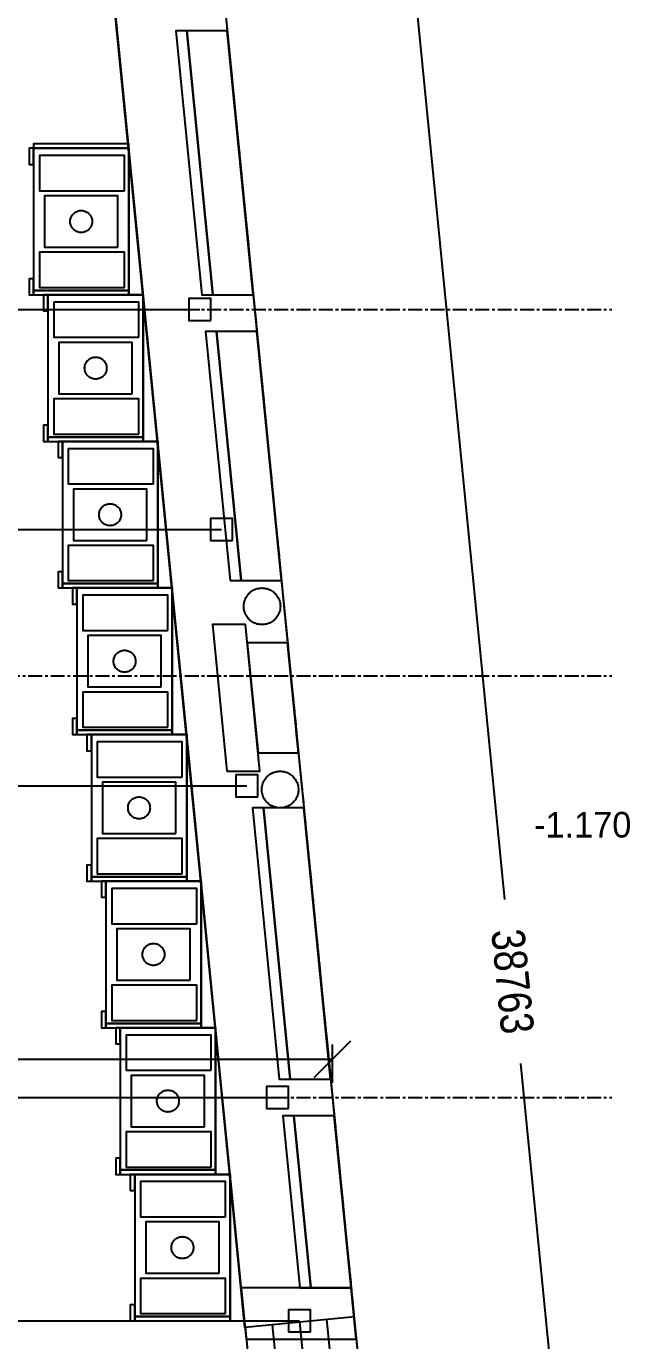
# Model space of a CAD drawing. Header units: millimetres. Extents: x -74219 to 26724, y -11313 to 45223.
# Drawn here: x 7513 to 15960, y 18030 to 35964 of the extents above; entities that cross this region are included whole.
import ezdxf

# ---------------------------------------------------------------- set-up
doc = ezdxf.new("R2010")
doc.units = ezdxf.units.MM
doc.linetypes.add('CENTER', pattern=[5.08, 3.175, -0.635, 0.635, -0.635])
doc.linetypes.add('DASHDOT', pattern=[3.556, 2.54, -0.508, 0, -0.508])
for name, color, linetype in [('SMK-DIMS', 7, 'CONTINUOUS'), ('SMK-EXIST', 30, 'CONTINUOUS'), ('SMK-GRID', 8, 'CENTER'), ('SMK-LEVEL', 7, 'CONTINUOUS'), ('SMK-LOT', 1, 'DASHDOT'), ('SMK-R12-FURN', 7, 'Continuous'), ('SMK-R12-PLANT', 3, 'Continuous'), ('SMK-R12-ROOF', 34, 'Continuous'), ('SMK-R12-STREET', 6, 'Continuous'), ('SMK-STEPS', 30, 'CONTINUOUS'), ('SMK-ZONE', 3, 'CONTINUOUS')]:
    doc.layers.add(name, color=color, linetype=linetype)
doc.styles.add('OpenSansCondensed-Light', font='OpenSansCondensed-Light.ttf')
doc.dimstyles.new('SMK200', dxfattribs={"dimtxt": 450, "dimasz": 300, "dimexe": 200, "dimexo": 200, "dimgap": 100, "dimtad": 1, "dimdec": 0, "dimtsz": 250, "dimcen": 2.5, "dimazin": 3, "dimtfac": 1, "dimtmove": 0, "dimatfit": 3})

# ---------------------------------------------------------------- blocks, each defined once
blk = doc.blocks.new('_OBLIQUE')
at = {"color": 0, "linetype": 'BYBLOCK'}
blk.add_line((-0.5, -0.5), (0.5, 0.5), dxfattribs=at)
blk = doc.blocks.new('*D11')
for p, q in [((0, 21550), (0, 22070)), ((11688, 21550), (11688, 22070)), ((0, 21870), (4719, 21870)), ((6969, 21870), (11688, 21870))]:
    blk.add_line(p, q)
at = {"layer": 'Defpoints'}
for p in [(0, 21870), (0, 21350), (11688, 21350)]:
    blk.add_point(p, dxfattribs=at)
at = {"layer": 'SMK-DIMS', "xscale": 500, "yscale": 500}
for p in [(0, 21870), (11688, 21870)]:
    blk.add_blockref('_OBLIQUE', p, dxfattribs=at)
at = {"layer": 'SMK-DIMS', "insert": (5844, 21870), "char_height": 450, "attachment_point": 5, "style": 'OpenSansCondensed-Light'}
blk.add_mtext('11688', dxfattribs=at)
blk = doc.blocks.new('*D14')
for p, q in [((9855, 41985), (12443, 42240)), ((12244, 42220), (14035, 24052)), ((14255, 21813), (16046, 3644)), ((13658, 3409), (16245, 3664))]:
    blk.add_line(p, q)
at = {"layer": 'Defpoints'}
for p in [(12244, 42220), (9656, 41965), (13459, 3389)]:
    blk.add_point(p, dxfattribs=at)
at = {"layer": 'SMK-DIMS', "xscale": 500, "yscale": 500, "rotation": -84.37057896927848}
for p in [(12244, 42220), (16046, 3644)]:
    blk.add_blockref('_OBLIQUE', p, dxfattribs=at)
at = {"layer": 'SMK-DIMS', "insert": (14145, 22932), "char_height": 450, "attachment_point": 5, "rotation": 275.6294, "style": 'OpenSansCondensed-Light'}
blk.add_mtext('38763', dxfattribs=at)

msp = doc.modelspace()

# ---------------------------------------------------------------- linework, layer by layer
at = {"layer": 'SMK-EXIST'}
msp.add_lwpolyline([(11991.6, 18357.5), (10494.1, 18209.8), (8708.1, 36317.6), (8685, 36527.8), (10199.9, 36470.3)], dxfattribs=at)
at = {"layer": 'SMK-GRID', "ltscale": 60}
for p, q in [((-14100, 32100), (15500, 32100)), ((-14100, 27100), (15500, 27100)), ((-14100, 21350), (15500, 21350))]:
    msp.add_line(p, q, dxfattribs=at)
at = {"layer": 'SMK-LOT', "ltscale": 50}
msp.add_lwpolyline([(-74219, 45222.9), (9656.2, 41965.1), (14057.3, -2684.6), (118.1, -6151.6), (-2408.5, -1837), (-5432.8, -1692.1), (-9138.8, -3360.4)], dxfattribs=at)
at = {"layer": 'SMK-R12-FURN'}
for points in [[(7611.7, 34080), (7611.7, 34300), (7551.7, 34300), (7551.7, 34080)], [(8911.7, 34300), (8911.7, 34360), (7611.7, 34360), (7611.7, 34300)], [(8911.7, 32360), (8911.7, 34300), (7611.7, 34300), (7611.7, 32360)], [(8911.7, 32300), (9108.9, 32300), (8911.7, 34300), (8911.7, 34300)], [(8851.7, 33720), (8851.7, 34200), (7691.7, 34200), (7691.7, 33720)], [(8761.7, 32950), (8761.7, 33650), (7761.7, 33650), (7761.7, 32950)], [(8411.7, 33300), (8411.3, 33288.2), (8409.9, 33276.5), (8407.6, 33265), (8404.4, 33253.6), (8400.3, 33242.6), (8395.4, 33231.9), (8389.6, 33221.6), (8383.1, 33211.8), (8375.8, 33202.6), (8367.8, 33193.9), (8359.2, 33185.9), (8349.9, 33178.6), (8340.1, 33172.1), (8329.8, 33166.3), (8319.1, 33161.4), (8308.1, 33157.3), (8296.8, 33154.1), (8285.2, 33151.8), (8273.5, 33150.5), (8261.7, 33150), (8250, 33150.5), (8238.3, 33151.8), (8226.7, 33154.1), (8215.4, 33157.3), (8204.3, 33161.4), (8193.6, 33166.3), (8183.4, 33172.1), (8173.6, 33178.6), (8164.3, 33185.9), (8155.7, 33193.9), (8147.7, 33202.6), (8140.4, 33211.8), (8133.8, 33221.6), (8128.1, 33231.9), (8123.2, 33242.6), (8119.1, 33253.6), (8115.9, 33265), (8113.6, 33276.5), (8112.2, 33288.2), (8111.7, 33300), (8112.2, 33311.8), (8113.6, 33323.5), (8115.9, 33335), (8119.1, 33346.4), (8123.2, 33357.4), (8128.1, 33368.1), (8133.8, 33378.4), (8140.4, 33388.2), (8147.7, 33397.4), (8155.7, 33406.1), (8164.3, 33414.1), (8173.6, 33421.4), (8183.4, 33427.9), (8193.6, 33433.7), (8204.3, 33438.6), (8215.4, 33442.7), (8226.7, 33445.9), (8238.3, 33448.2), (8250, 33449.5), (8261.7, 33450), (8273.5, 33449.5), (8285.2, 33448.2), (8296.8, 33445.9), (8308.1, 33442.7), (8319.1, 33438.6), (8329.8, 33433.7), (8340.1, 33427.9), (8349.9, 33421.4), (8359.2, 33414.1), (8367.8, 33406.1), (8375.8, 33397.4), (8383.1, 33388.2), (8389.6, 33378.4), (8395.4, 33368.1), (8400.3, 33357.4), (8404.4, 33346.4), (8407.6, 33335), (8409.9, 33323.5), (8411.3, 33311.8)], [(8851.7, 32400), (8851.7, 32880), (7691.7, 32880), (7691.7, 32400)], [(7611.7, 32300), (7611.7, 32520), (7551.7, 32520), (7551.7, 32300)], [(8911.7, 32300), (8911.7, 32360), (7611.7, 32360), (7611.7, 32300)], [(7808.9, 32080), (7808.9, 32300), (7748.9, 32300), (7748.9, 32080)], [(9108.9, 30360), (9108.9, 32300), (7808.9, 32300), (7808.9, 30360)], [(9108.9, 30300), (9306, 30300), (9108.9, 32300), (9108.9, 32300)], [(9048.9, 31720), (9048.9, 32200), (7888.9, 32200), (7888.9, 31720)], [(8958.9, 30950), (8958.9, 31650), (7958.9, 31650), (7958.9, 30950)], [(8608.9, 31300), (8608.4, 31288.2), (8607, 31276.5), (8604.7, 31265), (8601.5, 31253.6), (8597.5, 31242.6), (8592.5, 31231.9), (8586.8, 31221.6), (8580.2, 31211.8), (8572.9, 31202.6), (8564.9, 31193.9), (8556.3, 31185.9), (8547.1, 31178.6), (8537.3, 31172.1), (8527, 31166.3), (8516.3, 31161.4), (8505.2, 31157.3), (8493.9, 31154.1), (8482.3, 31151.8), (8470.7, 31150.5), (8458.9, 31150), (8447.1, 31150.5), (8435.4, 31151.8), (8423.9, 31154.1), (8412.5, 31157.3), (8401.5, 31161.4), (8390.8, 31166.3), (8380.5, 31172.1), (8370.7, 31178.6), (8361.5, 31185.9), (8352.8, 31193.9), (8344.8, 31202.6), (8337.5, 31211.8), (8331, 31221.6), (8325.2, 31231.9), (8320.3, 31242.6), (8316.2, 31253.6), (8313, 31265), (8310.7, 31276.5), (8309.3, 31288.2), (8308.9, 31300), (8309.3, 31311.8), (8310.7, 31323.5), (8313, 31335), (8316.2, 31346.4), (8320.3, 31357.4), (8325.2, 31368.1), (8331, 31378.4), (8337.5, 31388.2), (8344.8, 31397.4), (8352.8, 31406.1), (8361.5, 31414.1), (8370.7, 31421.4), (8380.5, 31427.9), (8390.8, 31433.7), (8401.5, 31438.6), (8412.5, 31442.7), (8423.9, 31445.9), (8435.4, 31448.2), (8447.1, 31449.5), (8458.9, 31450), (8470.7, 31449.5), (8482.3, 31448.2), (8493.9, 31445.9), (8505.2, 31442.7), (8516.3, 31438.6), (8527, 31433.7), (8537.3, 31427.9), (8547.1, 31421.4), (8556.3, 31414.1), (8564.9, 31406.1), (8572.9, 31397.4), (8580.2, 31388.2), (8586.8, 31378.4), (8592.5, 31368.1), (8597.5, 31357.4), (8601.5, 31346.4), (8604.7, 31335), (8607, 31323.5), (8608.4, 31311.8)], [(9048.9, 30400), (9048.9, 30880), (7888.9, 30880), (7888.9, 30400)], [(7808.9, 30300), (7808.9, 30520), (7748.9, 30520), (7748.9, 30300)], [(9108.9, 30300), (9108.9, 30360), (7808.9, 30360), (7808.9, 30300)], [(8006, 30080), (8006, 30300), (7946, 30300), (7946, 30080)], [(9306, 28360), (9306, 30300), (8006, 30300), (8006, 28360)], [(9246, 29720), (9246, 30200), (8086, 30200), (8086, 29720)], [(9306, 28300), (9503.2, 28300), (9306, 30300), (9306, 30300)], [(9156, 28950), (9156, 29650), (8156, 29650), (8156, 28950)], [(8806, 29300), (8805.6, 29288.2), (8804.2, 29276.5), (8801.9, 29265), (8798.7, 29253.6), (8794.6, 29242.6), (8789.7, 29231.9), (8783.9, 29221.6), (8777.4, 29211.8), (8770.1, 29202.6), (8762.1, 29193.9), (8753.4, 29185.9), (8744.2, 29178.6), (8734.4, 29172.1), (8724.1, 29166.3), (8713.4, 29161.4), (8702.4, 29157.3), (8691, 29154.1), (8679.5, 29151.8), (8667.8, 29150.5), (8656, 29150), (8644.3, 29150.5), (8632.6, 29151.8), (8621, 29154.1), (8609.7, 29157.3), (8598.6, 29161.4), (8587.9, 29166.3), (8577.6, 29172.1), (8567.9, 29178.6), (8558.6, 29185.9), (8550, 29193.9), (8542, 29202.6), (8534.7, 29211.8), (8528.1, 29221.6), (8522.4, 29231.9), (8517.4, 29242.6), (8513.4, 29253.6), (8510.2, 29265), (8507.9, 29276.5), (8506.5, 29288.2), (8506, 29300), (8506.5, 29311.8), (8507.9, 29323.5), (8510.2, 29335), (8513.4, 29346.4), (8517.4, 29357.4), (8522.4, 29368.1), (8528.1, 29378.4), (8534.7, 29388.2), (8542, 29397.4), (8550, 29406.1), (8558.6, 29414.1), (8567.9, 29421.4), (8577.6, 29427.9), (8587.9, 29433.7), (8598.6, 29438.6), (8609.7, 29442.7), (8621, 29445.9), (8632.6, 29448.2), (8644.3, 29449.5), (8656, 29450), (8667.8, 29449.5), (8679.5, 29448.2), (8691, 29445.9), (8702.4, 29442.7), (8713.4, 29438.6), (8724.1, 29433.7), (8734.4, 29427.9), (8744.2, 29421.4), (8753.4, 29414.1), (8762.1, 29406.1), (8770.1, 29397.4), (8777.4, 29388.2), (8783.9, 29378.4), (8789.7, 29368.1), (8794.6, 29357.4), (8798.7, 29346.4), (8801.9, 29335), (8804.2, 29323.5), (8805.6, 29311.8)], [(9246, 28400), (9246, 28880), (8086, 28880), (8086, 28400)], [(8006, 28300), (8006, 28520), (7946, 28520), (7946, 28300)], [(9306, 28300), (9306, 28360), (8006, 28360), (8006, 28300)], [(8203.2, 28080), (8203.2, 28300), (8143.2, 28300), (8143.2, 28080)], [(9503.2, 26360), (9503.2, 28300), (8203.2, 28300), (8203.2, 26360)], [(9443.2, 27720), (9443.2, 28200), (8283.2, 28200), (8283.2, 27720)], [(9503.2, 26300), (9700.3, 26300), (9503.2, 28300), (9503.2, 28300)], [(9353.2, 26950), (9353.2, 27650), (8353.2, 27650), (8353.2, 26950)], [(9003.2, 27300), (9002.7, 27288.2), (9001.3, 27276.5), (8999, 27265), (8995.8, 27253.6), (8991.7, 27242.6), (8986.8, 27231.9), (8981.1, 27221.6), (8974.5, 27211.8), (8967.2, 27202.6), (8959.2, 27193.9), (8950.6, 27185.9), (8941.3, 27178.6), (8931.5, 27172.1), (8921.3, 27166.3), (8910.6, 27161.4), (8899.5, 27157.3), (8888.2, 27154.1), (8876.6, 27151.8), (8864.9, 27150.5), (8853.2, 27150), (8841.4, 27150.5), (8829.7, 27151.8), (8818.1, 27154.1), (8806.8, 27157.3), (8795.8, 27161.4), (8785.1, 27166.3), (8774.8, 27172.1), (8765, 27178.6), (8755.7, 27185.9), (8747.1, 27193.9), (8739.1, 27202.6), (8731.8, 27211.8), (8725.3, 27221.6), (8719.5, 27231.9), (8714.6, 27242.6), (8710.5, 27253.6), (8707.3, 27265), (8705, 27276.5), (8703.6, 27288.2), (8703.2, 27300), (8703.6, 27311.8), (8705, 27323.5), (8707.3, 27335), (8710.5, 27346.4), (8714.6, 27357.4), (8719.5, 27368.1), (8725.3, 27378.4), (8731.8, 27388.2), (8739.1, 27397.4), (8747.1, 27406.1), (8755.7, 27414.1), (8765, 27421.4), (8774.8, 27427.9), (8785.1, 27433.7), (8795.8, 27438.6), (8806.8, 27442.7), (8818.1, 27445.9), (8829.7, 27448.2), (8841.4, 27449.5), (8853.2, 27450), (8864.9, 27449.5), (8876.6, 27448.2), (8888.2, 27445.9), (8899.5, 27442.7), (8910.6, 27438.6), (8921.3, 27433.7), (8931.5, 27427.9), (8941.3, 27421.4), (8950.6, 27414.1), (8959.2, 27406.1), (8967.2, 27397.4), (8974.5, 27388.2), (8981.1, 27378.4), (8986.8, 27368.1), (8991.7, 27357.4), (8995.8, 27346.4), (8999, 27335), (9001.3, 27323.5), (9002.7, 27311.8)], [(9443.2, 26400), (9443.2, 26880), (8283.2, 26880), (8283.2, 26400)], [(8203.2, 26300), (8203.2, 26520), (8143.2, 26520), (8143.2, 26300)], [(9503.2, 26300), (9503.2, 26360), (8203.2, 26360), (8203.2, 26300)], [(8400.3, 26080), (8400.3, 26300), (8340.3, 26300), (8340.3, 26080)], [(9700.3, 24360), (9700.3, 26300), (8400.3, 26300), (8400.3, 24360)], [(9640.3, 25720), (9640.3, 26200), (8480.3, 26200), (8480.3, 25720)], [(9700.3, 24300), (9897.4, 24300), (9700.3, 26300), (9700.3, 26300)], [(9550.3, 24950), (9550.3, 25650), (8550.3, 25650), (8550.3, 24950)], [(9200.3, 25300), (9199.8, 25288.2), (9198.5, 25276.5), (9196.2, 25265), (9193, 25253.6), (9188.9, 25242.6), (9183.9, 25231.9), (9178.2, 25221.6), (9171.7, 25211.8), (9164.4, 25202.6), (9156.4, 25193.9), (9147.7, 25185.9), (9138.5, 25178.6), (9128.7, 25172.1), (9118.4, 25166.3), (9107.7, 25161.4), (9096.7, 25157.3), (9085.3, 25154.1), (9073.8, 25151.8), (9062.1, 25150.5), (9050.3, 25150), (9038.5, 25150.5), (9026.8, 25151.8), (9015.3, 25154.1), (9003.9, 25157.3), (8992.9, 25161.4), (8982.2, 25166.3), (8971.9, 25172.1), (8962.1, 25178.6), (8952.9, 25185.9), (8944.2, 25193.9), (8936.2, 25202.6), (8928.9, 25211.8), (8922.4, 25221.6), (8916.6, 25231.9), (8911.7, 25242.6), (8907.6, 25253.6), (8904.4, 25265), (8902.1, 25276.5), (8900.8, 25288.2), (8900.3, 25300), (8900.8, 25311.8), (8902.1, 25323.5), (8904.4, 25335), (8907.6, 25346.4), (8911.7, 25357.4), (8916.6, 25368.1), (8922.4, 25378.4), (8928.9, 25388.2), (8936.2, 25397.4), (8944.2, 25406.1), (8952.9, 25414.1), (8962.1, 25421.4), (8971.9, 25427.9), (8982.2, 25433.7), (8992.9, 25438.6), (9003.9, 25442.7), (9015.3, 25445.9), (9026.8, 25448.2), (9038.5, 25449.5), (9050.3, 25450), (9062.1, 25449.5), (9073.8, 25448.2), (9085.3, 25445.9), (9096.7, 25442.7), (9107.7, 25438.6), (9118.4, 25433.7), (9128.7, 25427.9), (9138.5, 25421.4), (9147.7, 25414.1), (9156.4, 25406.1), (9164.4, 25397.4), (9171.7, 25388.2), (9178.2, 25378.4), (9183.9, 25368.1), (9188.9, 25357.4), (9193, 25346.4), (9196.2, 25335), (9198.5, 25323.5), (9199.8, 25311.8)], [(9640.3, 24400), (9640.3, 24880), (8480.3, 24880), (8480.3, 24400)], [(8400.3, 24300), (8400.3, 24520), (8340.3, 24520), (8340.3, 24300)], [(9700.3, 24300), (9700.3, 24360), (8400.3, 24360), (8400.3, 24300)], [(8597.4, 24080), (8597.4, 24300), (8537.4, 24300), (8537.4, 24080)], [(9897.4, 22360), (9897.4, 24300), (8597.4, 24300), (8597.4, 22360)], [(9897.4, 22300), (10094.6, 22300), (9897.4, 24300), (9897.4, 24300)], [(9837.4, 23720), (9837.4, 24200), (8677.4, 24200), (8677.4, 23720)], [(9747.4, 22950), (9747.4, 23650), (8747.4, 23650), (8747.4, 22950)], [(9397.4, 23300), (9397, 23288.2), (9395.6, 23276.5), (9393.3, 23265), (9390.1, 23253.6), (9386, 23242.6), (9381.1, 23231.9), (9375.3, 23221.6), (9368.8, 23211.8), (9361.5, 23202.6), (9353.5, 23193.9), (9344.9, 23185.9), (9335.6, 23178.6), (9325.8, 23172.1), (9315.5, 23166.3), (9304.8, 23161.4), (9293.8, 23157.3), (9282.5, 23154.1), (9270.9, 23151.8), (9259.2, 23150.5), (9247.4, 23150), (9235.7, 23150.5), (9224, 23151.8), (9212.4, 23154.1), (9201.1, 23157.3), (9190, 23161.4), (9179.3, 23166.3), (9169.1, 23172.1), (9159.3, 23178.6), (9150, 23185.9), (9141.4, 23193.9), (9133.4, 23202.6), (9126.1, 23211.8), (9119.5, 23221.6), (9113.8, 23231.9), (9108.9, 23242.6), (9104.8, 23253.6), (9101.6, 23265), (9099.3, 23276.5), (9097.9, 23288.2), (9097.4, 23300), (9097.9, 23311.8), (9099.3, 23323.5), (9101.6, 23335), (9104.8, 23346.4), (9108.9, 23357.4), (9113.8, 23368.1), (9119.5, 23378.4), (9126.1, 23388.2), (9133.4, 23397.4), (9141.4, 23406.1), (9150, 23414.1), (9159.3, 23421.4), (9169.1, 23427.9), (9179.3, 23433.7), (9190, 23438.6), (9201.1, 23442.7), (9212.4, 23445.9), (9224, 23448.2), (9235.7, 23449.5), (9247.4, 23450), (9259.2, 23449.5), (9270.9, 23448.2), (9282.5, 23445.9), (9293.8, 23442.7), (9304.8, 23438.6), (9315.5, 23433.7), (9325.8, 23427.9), (9335.6, 23421.4), (9344.9, 23414.1), (9353.5, 23406.1), (9361.5, 23397.4), (9368.8, 23388.2), (9375.3, 23378.4), (9381.1, 23368.1), (9386, 23357.4), (9390.1, 23346.4), (9393.3, 23335), (9395.6, 23323.5), (9397, 23311.8)], [(9837.4, 22400), (9837.4, 22880), (8677.4, 22880), (8677.4, 22400)], [(8597.4, 22300), (8597.4, 22520), (8537.4, 22520), (8537.4, 22300)], [(9897.4, 22300), (9897.4, 22360), (8597.4, 22360), (8597.4, 22300)], [(8794.6, 22080), (8794.6, 22300), (8734.6, 22300), (8734.6, 22080)], [(10094.6, 20360), (10094.6, 22300), (8794.6, 22300), (8794.6, 20360)], [(10094.6, 20300), (10291.7, 20300), (10094.6, 22300), (10094.6, 22300)], [(10034.6, 21720), (10034.6, 22200), (8874.6, 22200), (8874.6, 21720)], [(9944.6, 20950), (9944.6, 21650), (8944.6, 21650), (8944.6, 20950)], [(9594.6, 21300), (9594.1, 21288.2), (9592.7, 21276.5), (9590.4, 21265), (9587.2, 21253.6), (9583.2, 21242.6), (9578.2, 21231.9), (9572.5, 21221.6), (9565.9, 21211.8), (9558.6, 21202.6), (9550.6, 21193.9), (9542, 21185.9), (9532.7, 21178.6), (9523, 21172.1), (9512.7, 21166.3), (9502, 21161.4), (9490.9, 21157.3), (9479.6, 21154.1), (9468, 21151.8), (9456.3, 21150.5), (9444.6, 21150), (9432.8, 21150.5), (9421.1, 21151.8), (9409.6, 21154.1), (9398.2, 21157.3), (9387.2, 21161.4), (9376.5, 21166.3), (9366.2, 21172.1), (9356.4, 21178.6), (9347.2, 21185.9), (9338.5, 21193.9), (9330.5, 21202.6), (9323.2, 21211.8), (9316.7, 21221.6), (9310.9, 21231.9), (9306, 21242.6), (9301.9, 21253.6), (9298.7, 21265), (9296.4, 21276.5), (9295, 21288.2), (9294.6, 21300), (9295, 21311.8), (9296.4, 21323.5), (9298.7, 21335), (9301.9, 21346.4), (9306, 21357.4), (9310.9, 21368.1), (9316.7, 21378.4), (9323.2, 21388.2), (9330.5, 21397.4), (9338.5, 21406.1), (9347.2, 21414.1), (9356.4, 21421.4), (9366.2, 21427.9), (9376.5, 21433.7), (9387.2, 21438.6), (9398.2, 21442.7), (9409.6, 21445.9), (9421.1, 21448.2), (9432.8, 21449.5), (9444.6, 21450), (9456.3, 21449.5), (9468, 21448.2), (9479.6, 21445.9), (9490.9, 21442.7), (9502, 21438.6), (9512.7, 21433.7), (9523, 21427.9), (9532.7, 21421.4), (9542, 21414.1), (9550.6, 21406.1), (9558.6, 21397.4), (9565.9, 21388.2), (9572.5, 21378.4), (9578.2, 21368.1), (9583.2, 21357.4), (9587.2, 21346.4), (9590.4, 21335), (9592.7, 21323.5), (9594.1, 21311.8)], [(10034.6, 20400), (10034.6, 20880), (8874.6, 20880), (8874.6, 20400)], [(8794.6, 20300), (8794.6, 20520), (8734.6, 20520), (8734.6, 20300)], [(10094.6, 20300), (10094.6, 20360), (8794.6, 20360), (8794.6, 20300)], [(8991.7, 20080), (8991.7, 20300), (8931.7, 20300), (8931.7, 20080)], [(10291.7, 18360), (10291.7, 20300), (8991.7, 20300), (8991.7, 18360)], [(10291.7, 18300), (10488.9, 18300), (10291.7, 20300), (10291.7, 20300)], [(10231.7, 19720), (10231.7, 20200), (9071.7, 20200), (9071.7, 19720)], [(10141.7, 18950), (10141.7, 19650), (9141.7, 19650), (9141.7, 18950)], [(9791.7, 19300), (9791.3, 19288.2), (9789.9, 19276.5), (9787.6, 19265), (9784.4, 19253.6), (9780.3, 19242.6), (9775.4, 19231.9), (9769.6, 19221.6), (9763.1, 19211.8), (9755.8, 19202.6), (9747.8, 19193.9), (9739.1, 19185.9), (9729.9, 19178.6), (9720.1, 19172.1), (9709.8, 19166.3), (9699.1, 19161.4), (9688.1, 19157.3), (9676.7, 19154.1), (9665.2, 19151.8), (9653.5, 19150.5), (9641.7, 19150), (9629.9, 19150.5), (9618.2, 19151.8), (9606.7, 19154.1), (9595.4, 19157.3), (9584.3, 19161.4), (9573.6, 19166.3), (9563.3, 19172.1), (9553.5, 19178.6), (9544.3, 19185.9), (9535.6, 19193.9), (9527.7, 19202.6), (9520.4, 19211.8), (9513.8, 19221.6), (9508.1, 19231.9), (9503.1, 19242.6), (9499.1, 19253.6), (9495.9, 19265), (9493.6, 19276.5), (9492.2, 19288.2), (9491.7, 19300), (9492.2, 19311.8), (9493.6, 19323.5), (9495.9, 19335), (9499.1, 19346.4), (9503.1, 19357.4), (9508.1, 19368.1), (9513.8, 19378.4), (9520.4, 19388.2), (9527.7, 19397.4), (9535.6, 19406.1), (9544.3, 19414.1), (9553.5, 19421.4), (9563.3, 19427.9), (9573.6, 19433.7), (9584.3, 19438.6), (9595.4, 19442.7), (9606.7, 19445.9), (9618.2, 19448.2), (9629.9, 19449.5), (9641.7, 19450), (9653.5, 19449.5), (9665.2, 19448.2), (9676.7, 19445.9), (9688.1, 19442.7), (9699.1, 19438.6), (9709.8, 19433.7), (9720.1, 19427.9), (9729.9, 19421.4), (9739.1, 19414.1), (9747.8, 19406.1), (9755.8, 19397.4), (9763.1, 19388.2), (9769.6, 19378.4), (9775.4, 19368.1), (9780.3, 19357.4), (9784.4, 19346.4), (9787.6, 19335), (9789.9, 19323.5), (9791.3, 19311.8)], [(10231.7, 18400), (10231.7, 18880), (9071.7, 18880), (9071.7, 18400)], [(8991.7, 18300), (8991.7, 18520), (8931.7, 18520), (8931.7, 18300)], [(10291.7, 18300), (10291.7, 18360), (8991.7, 18360), (8991.7, 18300)]]:
    msp.add_lwpolyline(points, close=True, dxfattribs=at)
at = {"layer": 'SMK-R12-PLANT'}
msp.add_lwpolyline([(10201.9, 36428.6), (10502.9, 33375.4), (10254, 35900), (9704, 35900), (9554, 35900), (9908.9, 32300), (10058.9, 32300), (10608.9, 32300), (11077.1, 27550), (10527.1, 27550), (10674.9, 26050), (11224.9, 26050), (11195.1, 26352.4), (11298.9, 25300), (10974.2, 25300), (10748.9, 25300), (10598.9, 25300), (10963.6, 21600), (11113.6, 21600), (11663.6, 21600), (11605.6, 22188.6), (12013.5, 18050), (11944.5, 18750), (11712.9, 21100), (11162.9, 21100), (11012.9, 21100), (11244.5, 18750), (10444.5, 18750), (8692.2, 36527.3)], dxfattribs=at)
at = {"layer": 'SMK-R12-ROOF'}
for p, q in [((0, 32100), (9878.6, 32100)), ((0, 29100), (10174.3, 29100)), ((0, 25600), (10519.3, 25600)), ((0, 21350), (10938.2, 21350)), ((0, 18300), (11238.9, 18300))]:
    msp.add_line(p, q, dxfattribs=at)
for points in [[(10028.6, 31950), (10028.6, 32250), (9728.6, 32250), (9728.6, 31950)], [(10324.3, 28950), (10324.3, 29250), (10024.3, 29250), (10024.3, 28950)], [(10669.3, 25450), (10669.3, 25750), (10369.3, 25750), (10369.3, 25450)], [(11088.2, 21200), (11088.2, 21500), (10788.2, 21500), (10788.2, 21200)], [(11388.9, 18150), (11388.9, 18450), (11088.9, 18450), (11088.9, 18150)]]:
    msp.add_lwpolyline(points, close=True, dxfattribs=at)
at = {"layer": 'SMK-R12-STREET'}
for points in [[(9908.9, 32300), (10058.9, 32300), (9704, 35900), (9554, 35900)], [(10058.9, 32300), (10608.9, 32300), (10254, 35900), (9704, 35900)], [(10293.3, 28400), (10443.3, 28400), (10108.2, 31800), (9958.2, 31800)], [(10443.3, 28400), (10993.3, 28400), (10658.2, 31800), (10108.2, 31800)], [(10977.8, 28050), (10977.3, 28033.6), (10975.7, 28017.4), (10973, 28001.2), (10969.3, 27985.3), (10964.5, 27969.6), (10958.8, 27954.3), (10952, 27939.4), (10944.3, 27925), (10935.7, 27911.1), (10926.1, 27897.8), (10915.8, 27885.2), (10904.6, 27873.2), (10892.6, 27862), (10880, 27851.7), (10866.7, 27842.1), (10852.8, 27833.5), (10838.4, 27825.8), (10823.5, 27819), (10808.2, 27813.3), (10792.5, 27808.5), (10776.6, 27804.8), (10760.4, 27802.1), (10744.2, 27800.5), (10727.8, 27800), (10711.5, 27800.5), (10695.2, 27802.1), (10679, 27804.8), (10663.1, 27808.5), (10647.4, 27813.3), (10632.1, 27819), (10617.2, 27825.8), (10602.8, 27833.5), (10588.9, 27842.1), (10575.6, 27851.7), (10563, 27862), (10551, 27873.2), (10539.8, 27885.2), (10529.5, 27897.8), (10519.9, 27911.1), (10511.3, 27925), (10503.6, 27939.4), (10496.8, 27954.3), (10491.1, 27969.6), (10486.3, 27985.3), (10482.6, 28001.2), (10479.9, 28017.4), (10478.3, 28033.6), (10477.8, 28050), (10478.3, 28066.4), (10479.9, 28082.6), (10482.6, 28098.8), (10486.3, 28114.7), (10491.1, 28130.4), (10496.8, 28145.7), (10503.6, 28160.6), (10511.3, 28175), (10519.9, 28188.9), (10529.5, 28202.2), (10539.8, 28214.8), (10551, 28226.8), (10563, 28238), (10575.6, 28248.3), (10588.9, 28257.9), (10602.8, 28266.5), (10617.2, 28274.2), (10632.1, 28281), (10647.4, 28286.7), (10663.1, 28291.5), (10679, 28295.2), (10695.2, 28297.9), (10711.5, 28299.5), (10727.8, 28300), (10744.2, 28299.5), (10760.4, 28297.9), (10776.6, 28295.2), (10792.5, 28291.5), (10808.2, 28286.7), (10823.5, 28281), (10838.4, 28274.2), (10852.8, 28266.5), (10866.7, 28257.9), (10880, 28248.3), (10892.6, 28238), (10904.6, 28226.8), (10915.8, 28214.8), (10926.1, 28202.2), (10935.7, 28188.9), (10944.3, 28175), (10952, 28160.6), (10958.8, 28145.7), (10964.5, 28130.4), (10969.3, 28114.7), (10973, 28098.8), (10975.7, 28082.6), (10977.3, 28066.4)], [(10249.6, 25800), (10699.6, 25800), (10502.4, 27800), (10052.4, 27800)], [(10674.9, 26050), (11224.9, 26050), (11077.1, 27550), (10527.1, 27550)], [(11224.2, 25550), (11223.7, 25533.6), (11222.1, 25517.4), (11219.4, 25501.2), (11215.7, 25485.3), (11211, 25469.6), (11205.2, 25454.3), (11198.4, 25439.4), (11190.7, 25425), (11182.1, 25411.1), (11172.6, 25397.8), (11162.2, 25385.2), (11151, 25373.2), (11139.1, 25362), (11126.4, 25351.7), (11113.1, 25342.1), (11099.2, 25333.5), (11084.8, 25325.8), (11069.9, 25319), (11054.6, 25313.3), (11038.9, 25308.5), (11023, 25304.8), (11006.9, 25302.1), (10990.6, 25300.5), (10974.2, 25300), (10957.9, 25300.5), (10941.6, 25302.1), (10925.5, 25304.8), (10909.5, 25308.5), (10893.9, 25313.3), (10878.6, 25319), (10863.7, 25325.8), (10849.2, 25333.5), (10835.3, 25342.1), (10822, 25351.7), (10809.4, 25362), (10797.4, 25373.2), (10786.3, 25385.2), (10775.9, 25397.8), (10766.4, 25411.1), (10757.7, 25425), (10750, 25439.4), (10743.3, 25454.3), (10737.5, 25469.6), (10732.7, 25485.3), (10729, 25501.2), (10726.4, 25517.4), (10724.8, 25533.6), (10724.2, 25550), (10724.8, 25566.4), (10726.4, 25582.6), (10729, 25598.8), (10732.7, 25614.7), (10737.5, 25630.4), (10743.3, 25645.7), (10750, 25660.6), (10757.7, 25675), (10766.4, 25688.9), (10775.9, 25702.2), (10786.3, 25714.8), (10797.4, 25726.8), (10809.4, 25738), (10822, 25748.3), (10835.3, 25757.9), (10849.2, 25766.5), (10863.7, 25774.2), (10878.6, 25781), (10893.9, 25786.7), (10909.5, 25791.5), (10925.5, 25795.2), (10941.6, 25797.9), (10957.9, 25799.5), (10974.2, 25800), (10990.6, 25799.5), (11006.9, 25797.9), (11023, 25795.2), (11038.9, 25791.5), (11054.6, 25786.7), (11069.9, 25781), (11084.8, 25774.2), (11099.2, 25766.5), (11113.1, 25757.9), (11126.4, 25748.3), (11139.1, 25738), (11151, 25726.8), (11162.2, 25714.8), (11172.6, 25702.2), (11182.1, 25688.9), (11190.7, 25675), (11198.4, 25660.6), (11205.2, 25645.7), (11211, 25630.4), (11215.7, 25614.7), (11219.4, 25598.8), (11222.1, 25582.6), (11223.7, 25566.4)], [(10963.6, 21600), (11113.6, 21600), (10748.9, 25300), (10598.9, 25300)], [(11113.6, 21600), (11663.6, 21600), (11298.9, 25300), (10748.9, 25300)], [(11244.5, 18750), (11394.5, 18750), (11162.9, 21100), (11012.9, 21100)], [(11394.5, 18750), (11944.5, 18750), (11712.9, 21100), (11162.9, 21100)], [(10513.5, 18050), (12013.5, 18050), (11944.5, 18750), (10444.5, 18750)]]:
    msp.add_lwpolyline(points, close=True, dxfattribs=at)
at = {"layer": 'SMK-STEPS'}
for points in [[(12097.4, 13404.3), (11611.7, 18323.8)], [(10988.1, 13294.8), (10502.4, 18214.2)], [(11357.9, 13331.3), (10872.2, 18250.8)], [(11727.6, 13367.8), (11242, 18287.3)]]:
    msp.add_lwpolyline(points, dxfattribs=at)
at = {"layer": 'SMK-ZONE'}
msp.add_lwpolyline([(0, 42340.2), (9656.2, 41965.1), (13458.6, 3389.2), (-167.5, 0), (-7250, 0), (-7250, 4100), (0, 4100)], close=True, dxfattribs=at)

# ---------------------------------------------------------------- texts
at = {"layer": 'SMK-LEVEL'}
msp.add_text('-1.170', height=350, dxfattribs=at).set_placement((14437.6, 24895.6))

# ---------------------------------------------------------------- dimensions: what is measured, and where the dimension line sits
at = {"layer": 'SMK-DIMS'}
dim = msp.add_linear_dim(base=(12243.7, 42220.1), p1=(9656.2, 41965.1), p2=(13458.6, 3389.2), angle=275.62942, dimstyle='SMK200', dxfattribs=at)
dim.commit()
dim.dimension.update_dxf_attribs({"geometry": '*D14', "text_midpoint": (14144.9, 22932.2)})
dim = msp.add_linear_dim(base=(0, 21870), p1=(0, 21350), p2=(11688, 21350), dimstyle='SMK200', dxfattribs=at)
dim.commit()
dim.dimension.update_dxf_attribs({"geometry": '*D11', "text_midpoint": (5844, 21870)})

doc.saveas('drawing.dxf')
